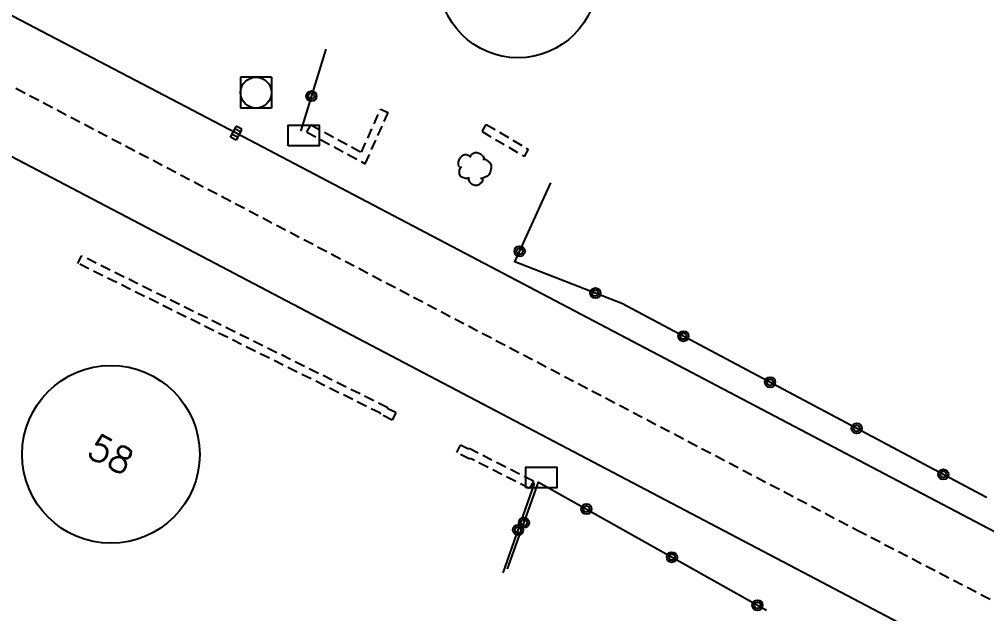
# Model space of a CAD drawing. Header units: millimetres. Extents: x 115000 to 116001, y 121999 to 123001.
# Drawn here: x 115284.21 to 115331.04, y 122250.25 to 122279.02 of the extents above; entities that cross this region are included whole.
import ezdxf
from ezdxf.enums import TextEntityAlignment as Align

# ---------------------------------------------------------------- set-up
doc = ezdxf.new("R2010")
doc.units = ezdxf.units.MM
doc.linetypes.add('DASHED', pattern=[0.75, 0.5, -0.25])
doc.layers.get('0').update_dxf_attribs({"linetype": 'CONTINUOUS'})
for name, color, linetype in [('W0001', 6, 'DASHED'), ('W0008', 7, 'CONTINUOUS'), ('W0112', 1, 'DASHED'), ('W0300', 7, 'CONTINUOUS'), ('W0322', 7, 'CONTINUOUS'), ('W0400', 7, 'CONTINUOUS'), ('W0420', 7, 'CONTINUOUS'), ('W0991', 7, 'CONTINUOUS'), ('W1102', 7, 'CONTINUOUS'), ('W1471', 7, 'CONTINUOUS')]:
    doc.layers.add(name, color=color, linetype=linetype)
doc.styles.get("Standard").update_dxf_attribs({"font": 'romans.shx', "width": 0.85})

# ---------------------------------------------------------------- blocks, each defined once
blk = doc.blocks.new('T1471')
at = {"color": 0, "linetype": 'Continuous', "flags": 128}
blk.add_lwpolyline([(-0.75, -0.5), (-0.75, 0.5), (0.75, 0.5), (0.75, -0.5), (-0.75, -0.5)], dxfattribs=at)
blk = doc.blocks.new('T400')
for p, q in [((-0.15, 0.3), (0.15, 0.3)), ((-0.15, -0.25), (-0.15, 0.3)), ((-0.15, 0.15), (0.15, 0.15)), ((-0.15, 0), (0.15, 0)), ((0.15, 0.3), (0.15, -0.25)), ((-0.15, -0.15), (0.15, -0.15)), ((-0.15, -0.25), (-0.15, -0.3)), ((-0.15, -0.3), (0.15, -0.3)), ((0.15, -0.3), (0.15, -0.25))]:
    blk.add_line(p, q)
blk = doc.blocks.new('T420')
for p, q in [((0.75, 0.75), (-0.75, 0.75)), ((-0.75, 0.75), (-0.75, -0.75)), ((0.75, 0.75), (0.75, -0.75)), ((0.75, -0.75), (-0.75, -0.75))]:
    blk.add_line(p, q)
blk.add_ellipse((0, 0), major_axis=(-0.53, 0.53), ratio=1, start_param=3.926991, end_param=10.210176)
blk = doc.blocks.new('T300')
for p, q in [((-0.8, 0.514), (-0.857, 0.343)), ((-0.686, 0.629), (-0.8, 0.514)), ((-0.571, 0.686), (-0.686, 0.629)), ((-0.457, 0.686), (-0.571, 0.686)), ((-0.286, 0.629), (-0.457, 0.686)), ((-0.286, 0.629), (-0.171, 0.743)), ((-0.229, 0.571), (-0.286, 0.629)), ((-0.171, 0.743), (-0.057, 0.8)), ((-0.057, 0.8), (0.057, 0.8)), ((0.057, 0.8), (0.229, 0.743)), ((0.229, 0.743), (0.343, 0.629)), ((0.343, 0.629), (0.4, 0.514)), ((0.4, 0.514), (0.4, 0.457)), ((-0.857, 0.343), (-0.857, 0.171)), ((-0.857, 0.171), (-0.743, 0.057)), ((-0.8, -0.057), (-0.743, 0.057)), ((-0.743, 0.057), (-0.686, 0.114)), ((0.457, 0.457), (0.343, 0.457)), ((0.571, 0.4), (0.457, 0.457)), ((0.571, 0.4), (0.686, 0.286)), ((0.686, 0.286), (0.743, 0.171)), ((0.743, 0.057), (0.686, -0.171)), ((0.743, 0.171), (0.743, 0.057)), ((-0.8, -0.171), (-0.8, -0.057)), ((-0.8, -0.229), (-0.8, -0.171)), ((-0.743, -0.343), (-0.8, -0.229)), ((-0.686, -0.4), (-0.743, -0.343)), ((-0.514, -0.457), (-0.686, -0.4)), ((-0.4, -0.457), (-0.514, -0.457)), ((-0.4, -0.457), (-0.343, -0.457)), ((-0.343, -0.457), (-0.343, -0.4)), ((-0.343, -0.514), (-0.343, -0.457)), ((0.286, -0.457), (0.229, -0.457)), ((0.457, -0.4), (0.286, -0.457)), ((0.343, -0.514), (0.343, -0.457)), ((0.571, -0.343), (0.457, -0.4)), ((0.629, -0.286), (0.571, -0.343)), ((0.686, -0.171), (0.629, -0.286)), ((-0.286, -0.629), (-0.343, -0.514)), ((-0.171, -0.743), (-0.286, -0.629)), ((-0.057, -0.8), (-0.171, -0.743)), ((0.057, -0.8), (-0.057, -0.8)), ((0.171, -0.743), (0.057, -0.8)), ((0.229, -0.686), (0.171, -0.743)), ((0.286, -0.629), (0.229, -0.686)), ((0.343, -0.514), (0.286, -0.629))]:
    blk.add_line(p, q)
blk = doc.blocks.new('t322o')
at = {"color": 0, "linetype": 'Continuous'}
for radius in [0.25, 0.15]:
    blk.add_circle((0, 0), radius, dxfattribs=at)

msp = doc.modelspace()

# ---------------------------------------------------------------- linework, layer by layer
at = {"layer": 'W0001'}
msp.add_lwpolyline([(115000, 122380.879), (115023.897, 122373.07), (115057.721, 122362.653), (115069.883, 122358.552), (115141.998, 122339.91), (115152.854, 122335.37), (115173.623, 122329.316), (115181.444, 122327.082), (115187.369, 122325.269), (115192.06, 122323.458), (115196.964, 122321.22), (115205.566, 122316.827), (115221.19, 122308.621), (115247.656, 122294.741), (115282.048, 122276.734), (115324.769, 122254.298), (115347.924, 122242.266), (115350.302, 122241.559), (115356.131, 122239.624)], dxfattribs=at)
at = {"layer": 'W0008'}
for points in [[(115361.649, 122267.74), (115358.735, 122258.075), (115356.021, 122249.084), (115354.978, 122246.791), (115354.12, 122246.047), (115353.154, 122245.437), (115351.744, 122244.979), (115350.59, 122244.903), (115349.566, 122245.028), (115348.242, 122245.485), (115346.337, 122246.389), (115337.677, 122250.917), (115305.147, 122268.023), (115294.706, 122273.517), (115252.921, 122295.374), (115225.673, 122309.683)], [(115237.895, 122296.434), (115249.866, 122290.195), (115265.977, 122281.766), (115293.353, 122267.394), (115322.129, 122252.281), (115345.688, 122239.89), (115348.894, 122238.252), (115350.166, 122237.487), (115351.029, 122236.726), (115351.447, 122236.013), (115351.646, 122235.302), (115351.64, 122234.708), (115351.496, 122234.217), (115351.242, 122233.382), (115349.601, 122227.837), (115346.883, 122218.919)]]:
    msp.add_lwpolyline(points, dxfattribs=at)
at = {"layer": 'W0112'}
for points in [[(115298.124, 122273.568), (115298.315, 122273.92), (115300.769, 122272.588), (115301.697, 122274.676), (115302.063, 122274.514), (115302.063, 122274.514), (115302.063, 122274.514), (115302.063, 122274.514), (115302.063, 122274.514), (115302.063, 122274.514), (115302.063, 122274.514), (115302.063, 122274.514), (115302.063, 122274.514), (115302.063, 122274.514), (115302.063, 122274.514), (115302.063, 122274.514), (115302.063, 122274.514), (115302.063, 122274.514), (115302.063, 122274.514), (115302.063, 122274.514), (115302.063, 122274.514), (115302.063, 122274.514), (115302.063, 122274.514), (115302.063, 122274.514), (115302.063, 122274.514), (115302.063, 122274.514), (115302.063, 122274.514), (115302.063, 122274.514), (115302.063, 122274.514), (115302.063, 122274.514), (115302.063, 122274.514), (115302.063, 122274.514), (115302.063, 122274.514), (115302.063, 122274.514), (115302.063, 122274.514), (115302.063, 122274.514), (115302.063, 122274.514), (115302.063, 122274.514), (115302.063, 122274.514), (115302.063, 122274.514), (115302.063, 122274.514), (115302.063, 122274.514), (115302.063, 122274.514), (115302.063, 122274.514), (115302.063, 122274.514), (115302.063, 122274.514), (115302.063, 122274.514), (115302.063, 122274.514), (115302.063, 122274.514), (115302.063, 122274.514), (115302.063, 122274.514), (115302.063, 122274.514), (115302.063, 122274.514), (115302.063, 122274.514), (115302.063, 122274.514), (115302.063, 122274.514), (115302.063, 122274.514), (115302.063, 122274.514), (115302.063, 122274.514), (115302.063, 122274.514), (115302.063, 122274.514), (115302.063, 122274.514), (115302.063, 122274.514), (115302.063, 122274.514), (115302.063, 122274.514), (115302.063, 122274.514), (115302.063, 122274.514), (115302.063, 122274.514), (115302.063, 122274.514), (115302.063, 122274.514), (115302.063, 122274.514), (115302.063, 122274.514), (115302.063, 122274.514), (115302.063, 122274.514), (115302.063, 122274.514), (115302.063, 122274.514), (115302.063, 122274.514), (115302.063, 122274.514), (115302.063, 122274.514), (115302.063, 122274.514), (115302.063, 122274.514), (115302.063, 122274.514), (115302.063, 122274.514), (115302.063, 122274.514), (115302.063, 122274.514), (115302.063, 122274.514), (115302.063, 122274.514), (115302.063, 122274.514), (115302.063, 122274.514), (115302.063, 122274.514), (115302.063, 122274.514), (115302.063, 122274.514), (115302.063, 122274.514), (115302.063, 122274.514), (115302.063, 122274.514), (115302.063, 122274.514), (115302.063, 122274.514), (115302.063, 122274.514), (115302.063, 122274.514), (115302.063, 122274.514), (115302.063, 122274.514), (115302.063, 122274.514), (115302.063, 122274.514), (115302.063, 122274.514), (115302.063, 122274.514), (115302.063, 122274.514), (115302.063, 122274.514), (115302.063, 122274.514), (115302.063, 122274.514), (115302.063, 122274.514), (115302.063, 122274.514), (115302.063, 122274.514), (115302.063, 122274.514), (115302.063, 122274.514), (115302.063, 122274.514), (115302.063, 122274.514), (115302.063, 122274.514), (115302.063, 122274.514), (115302.063, 122274.514), (115302.063, 122274.514)], [(115298.124, 122273.568), (115300.958, 122272.03), (115302.063, 122274.514), (115302.063, 122274.514), (115302.063, 122274.514), (115302.063, 122274.514), (115302.063, 122274.514), (115302.063, 122274.514), (115302.063, 122274.514), (115302.063, 122274.514), (115302.063, 122274.514), (115302.063, 122274.514), (115302.063, 122274.514), (115302.063, 122274.514), (115302.063, 122274.514), (115302.063, 122274.514), (115302.063, 122274.514), (115302.063, 122274.514), (115302.063, 122274.514), (115302.063, 122274.514), (115302.063, 122274.514), (115302.063, 122274.514), (115302.063, 122274.514), (115302.063, 122274.514), (115302.063, 122274.514), (115302.063, 122274.514), (115302.063, 122274.514), (115302.063, 122274.514), (115302.063, 122274.514), (115302.063, 122274.514), (115302.063, 122274.514), (115302.063, 122274.514), (115302.063, 122274.514), (115302.063, 122274.514), (115302.063, 122274.514), (115302.063, 122274.514), (115302.063, 122274.514), (115302.063, 122274.514), (115302.063, 122274.514), (115302.063, 122274.514), (115302.063, 122274.514), (115302.063, 122274.514), (115302.063, 122274.514), (115302.063, 122274.514), (115302.063, 122274.514), (115302.063, 122274.514), (115302.063, 122274.514), (115302.063, 122274.514), (115302.063, 122274.514), (115302.063, 122274.514), (115302.063, 122274.514), (115302.063, 122274.514), (115302.063, 122274.514), (115302.063, 122274.514), (115302.063, 122274.514), (115302.063, 122274.514), (115302.063, 122274.514), (115302.063, 122274.514), (115302.063, 122274.514), (115302.063, 122274.514), (115302.063, 122274.514), (115302.063, 122274.514), (115302.063, 122274.514), (115302.063, 122274.514), (115302.063, 122274.514), (115302.063, 122274.514), (115302.063, 122274.514), (115302.063, 122274.514), (115302.063, 122274.514), (115302.063, 122274.514), (115302.063, 122274.514), (115302.063, 122274.514), (115302.063, 122274.514), (115302.063, 122274.514), (115302.063, 122274.514), (115302.063, 122274.514), (115302.063, 122274.514), (115302.063, 122274.514), (115302.063, 122274.514), (115302.063, 122274.514), (115302.063, 122274.514), (115302.063, 122274.514), (115302.063, 122274.514), (115302.063, 122274.514), (115302.063, 122274.514), (115302.063, 122274.514), (115302.063, 122274.514), (115302.063, 122274.514), (115302.063, 122274.514), (115302.063, 122274.514), (115302.063, 122274.514), (115302.063, 122274.514), (115302.063, 122274.514), (115302.063, 122274.514), (115302.063, 122274.514), (115302.063, 122274.514), (115302.063, 122274.514), (115302.063, 122274.514), (115302.063, 122274.514), (115302.063, 122274.514), (115302.063, 122274.514), (115302.063, 122274.514), (115302.063, 122274.514), (115302.063, 122274.514), (115302.063, 122274.514), (115302.063, 122274.514), (115302.063, 122274.514), (115302.063, 122274.514), (115302.063, 122274.514), (115302.063, 122274.514), (115302.063, 122274.514), (115302.063, 122274.514), (115302.063, 122274.514), (115302.063, 122274.514), (115302.063, 122274.514), (115302.063, 122274.514), (115302.063, 122274.514), (115302.063, 122274.514), (115302.063, 122274.514), (115302.063, 122274.514)], [(115306.61, 122273.597), (115306.814, 122273.941), (115308.846, 122272.735), (115308.642, 122272.391), (115308.642, 122272.391), (115308.642, 122272.391), (115308.642, 122272.391), (115308.642, 122272.391), (115308.642, 122272.391), (115308.642, 122272.391), (115308.642, 122272.391), (115308.642, 122272.391), (115308.642, 122272.391), (115308.642, 122272.391), (115308.642, 122272.391), (115308.642, 122272.391), (115308.642, 122272.391), (115308.642, 122272.391), (115308.642, 122272.391), (115308.642, 122272.391), (115308.642, 122272.391), (115308.642, 122272.391), (115308.642, 122272.391), (115308.642, 122272.391), (115308.642, 122272.391), (115308.642, 122272.391), (115308.642, 122272.391), (115308.642, 122272.391), (115308.642, 122272.391), (115308.642, 122272.391), (115308.642, 122272.391), (115308.642, 122272.391), (115308.642, 122272.391), (115308.642, 122272.391), (115308.642, 122272.391), (115308.642, 122272.391), (115308.642, 122272.391), (115308.642, 122272.391), (115308.642, 122272.391), (115308.642, 122272.391), (115308.642, 122272.391), (115308.642, 122272.391), (115308.642, 122272.391), (115308.642, 122272.391), (115308.642, 122272.391), (115308.642, 122272.391), (115308.642, 122272.391), (115308.642, 122272.391), (115308.642, 122272.391), (115308.642, 122272.391), (115308.642, 122272.391), (115308.642, 122272.391), (115308.642, 122272.391), (115308.642, 122272.391), (115308.642, 122272.391), (115308.642, 122272.391), (115308.642, 122272.391), (115308.642, 122272.391), (115308.642, 122272.391), (115308.642, 122272.391), (115308.642, 122272.391), (115308.642, 122272.391), (115308.642, 122272.391), (115308.642, 122272.391), (115308.642, 122272.391), (115308.642, 122272.391), (115308.642, 122272.391), (115308.642, 122272.391), (115308.642, 122272.391), (115308.642, 122272.391), (115308.642, 122272.391), (115308.642, 122272.391), (115308.642, 122272.391), (115308.642, 122272.391), (115308.642, 122272.391), (115308.642, 122272.391), (115308.642, 122272.391), (115308.642, 122272.391), (115308.642, 122272.391), (115308.642, 122272.391), (115308.642, 122272.391), (115308.642, 122272.391), (115308.642, 122272.391), (115308.642, 122272.391), (115308.642, 122272.391), (115308.642, 122272.391), (115308.642, 122272.391), (115308.642, 122272.391), (115308.642, 122272.391), (115308.642, 122272.391), (115308.642, 122272.391), (115308.642, 122272.391), (115308.642, 122272.391), (115308.642, 122272.391), (115308.642, 122272.391), (115308.642, 122272.391), (115308.642, 122272.391), (115308.642, 122272.391), (115308.642, 122272.391), (115308.642, 122272.391), (115308.642, 122272.391), (115308.642, 122272.391), (115308.642, 122272.391), (115308.642, 122272.391), (115308.642, 122272.391), (115308.642, 122272.391), (115308.642, 122272.391), (115308.642, 122272.391), (115308.642, 122272.391), (115308.642, 122272.391), (115308.642, 122272.391), (115308.642, 122272.391), (115308.642, 122272.391), (115308.642, 122272.391), (115308.642, 122272.391), (115308.642, 122272.391), (115308.642, 122272.391), (115308.642, 122272.391), (115308.642, 122272.391), (115308.642, 122272.391)], [(115306.61, 122273.597), (115308.642, 122272.391), (115308.642, 122272.391), (115308.642, 122272.391), (115308.642, 122272.391), (115308.642, 122272.391), (115308.642, 122272.391), (115308.642, 122272.391), (115308.642, 122272.391), (115308.642, 122272.391), (115308.642, 122272.391), (115308.642, 122272.391), (115308.642, 122272.391), (115308.642, 122272.391), (115308.642, 122272.391), (115308.642, 122272.391), (115308.642, 122272.391), (115308.642, 122272.391), (115308.642, 122272.391), (115308.642, 122272.391), (115308.642, 122272.391), (115308.642, 122272.391), (115308.642, 122272.391), (115308.642, 122272.391), (115308.642, 122272.391), (115308.642, 122272.391), (115308.642, 122272.391), (115308.642, 122272.391), (115308.642, 122272.391), (115308.642, 122272.391), (115308.642, 122272.391), (115308.642, 122272.391), (115308.642, 122272.391), (115308.642, 122272.391), (115308.642, 122272.391), (115308.642, 122272.391), (115308.642, 122272.391), (115308.642, 122272.391), (115308.642, 122272.391), (115308.642, 122272.391), (115308.642, 122272.391), (115308.642, 122272.391), (115308.642, 122272.391), (115308.642, 122272.391), (115308.642, 122272.391), (115308.642, 122272.391), (115308.642, 122272.391), (115308.642, 122272.391), (115308.642, 122272.391), (115308.642, 122272.391), (115308.642, 122272.391), (115308.642, 122272.391), (115308.642, 122272.391), (115308.642, 122272.391), (115308.642, 122272.391), (115308.642, 122272.391), (115308.642, 122272.391), (115308.642, 122272.391), (115308.642, 122272.391), (115308.642, 122272.391), (115308.642, 122272.391), (115308.642, 122272.391), (115308.642, 122272.391), (115308.642, 122272.391), (115308.642, 122272.391), (115308.642, 122272.391), (115308.642, 122272.391), (115308.642, 122272.391), (115308.642, 122272.391), (115308.642, 122272.391), (115308.642, 122272.391), (115308.642, 122272.391), (115308.642, 122272.391), (115308.642, 122272.391), (115308.642, 122272.391), (115308.642, 122272.391), (115308.642, 122272.391), (115308.642, 122272.391), (115308.642, 122272.391), (115308.642, 122272.391), (115308.642, 122272.391), (115308.642, 122272.391), (115308.642, 122272.391), (115308.642, 122272.391), (115308.642, 122272.391), (115308.642, 122272.391), (115308.642, 122272.391), (115308.642, 122272.391), (115308.642, 122272.391), (115308.642, 122272.391), (115308.642, 122272.391), (115308.642, 122272.391), (115308.642, 122272.391), (115308.642, 122272.391), (115308.642, 122272.391), (115308.642, 122272.391), (115308.642, 122272.391), (115308.642, 122272.391), (115308.642, 122272.391), (115308.642, 122272.391), (115308.642, 122272.391), (115308.642, 122272.391), (115308.642, 122272.391), (115308.642, 122272.391), (115308.642, 122272.391), (115308.642, 122272.391), (115308.642, 122272.391), (115308.642, 122272.391), (115308.642, 122272.391), (115308.642, 122272.391), (115308.642, 122272.391), (115308.642, 122272.391), (115308.642, 122272.391), (115308.642, 122272.391), (115308.642, 122272.391), (115308.642, 122272.391), (115308.642, 122272.391), (115308.642, 122272.391), (115308.642, 122272.391), (115308.642, 122272.391)], [(115302.439, 122259.985), (115302.263, 122259.626), (115301.699, 122259.903), (115301.69, 122259.95), (115287.043, 122267.211), (115287.221, 122267.569), (115287.221, 122267.569), (115287.221, 122267.569), (115287.221, 122267.569), (115287.221, 122267.569), (115287.221, 122267.569), (115287.221, 122267.569), (115287.221, 122267.569), (115287.221, 122267.569), (115287.221, 122267.569), (115287.221, 122267.569), (115287.221, 122267.569), (115287.221, 122267.569), (115287.221, 122267.569), (115287.221, 122267.569), (115287.221, 122267.569), (115287.221, 122267.569), (115287.221, 122267.569), (115287.221, 122267.569), (115287.221, 122267.569), (115287.221, 122267.569), (115287.221, 122267.569), (115287.221, 122267.569), (115287.221, 122267.569), (115287.221, 122267.569), (115287.221, 122267.569), (115287.221, 122267.569), (115287.221, 122267.569), (115287.221, 122267.569), (115287.221, 122267.569), (115287.221, 122267.569), (115287.221, 122267.569), (115287.221, 122267.569), (115287.221, 122267.569), (115287.221, 122267.569), (115287.221, 122267.569), (115287.221, 122267.569), (115287.221, 122267.569), (115287.221, 122267.569), (115287.221, 122267.569), (115287.221, 122267.569), (115287.221, 122267.569), (115287.221, 122267.569), (115287.221, 122267.569), (115287.221, 122267.569), (115287.221, 122267.569), (115287.221, 122267.569), (115287.221, 122267.569), (115287.221, 122267.569), (115287.221, 122267.569), (115287.221, 122267.569), (115287.221, 122267.569), (115287.221, 122267.569), (115287.221, 122267.569), (115287.221, 122267.569), (115287.221, 122267.569), (115287.221, 122267.569), (115287.221, 122267.569), (115287.221, 122267.569), (115287.221, 122267.569), (115287.221, 122267.569), (115287.221, 122267.569), (115287.221, 122267.569), (115287.221, 122267.569), (115287.221, 122267.569), (115287.221, 122267.569), (115287.221, 122267.569), (115287.221, 122267.569), (115287.221, 122267.569), (115287.221, 122267.569), (115287.221, 122267.569), (115287.221, 122267.569), (115287.221, 122267.569), (115287.221, 122267.569), (115287.221, 122267.569), (115287.221, 122267.569), (115287.221, 122267.569), (115287.221, 122267.569), (115287.221, 122267.569), (115287.221, 122267.569), (115287.221, 122267.569), (115287.221, 122267.569), (115287.221, 122267.569), (115287.221, 122267.569), (115287.221, 122267.569), (115287.221, 122267.569), (115287.221, 122267.569), (115287.221, 122267.569), (115287.221, 122267.569), (115287.221, 122267.569), (115287.221, 122267.569), (115287.221, 122267.569), (115287.221, 122267.569), (115287.221, 122267.569), (115287.221, 122267.569), (115287.221, 122267.569), (115287.221, 122267.569), (115287.221, 122267.569), (115287.221, 122267.569), (115287.221, 122267.569), (115287.221, 122267.569), (115287.221, 122267.569), (115287.221, 122267.569), (115287.221, 122267.569), (115287.221, 122267.569), (115287.221, 122267.569), (115287.221, 122267.569), (115287.221, 122267.569), (115287.221, 122267.569), (115287.221, 122267.569), (115287.221, 122267.569), (115287.221, 122267.569), (115287.221, 122267.569), (115287.221, 122267.569), (115287.221, 122267.569)], [(115302.439, 122259.985), (115302.054, 122260.175), (115302.045, 122260.221), (115287.221, 122267.569), (115287.221, 122267.569), (115287.221, 122267.569), (115287.221, 122267.569), (115287.221, 122267.569), (115287.221, 122267.569), (115287.221, 122267.569), (115287.221, 122267.569), (115287.221, 122267.569), (115287.221, 122267.569), (115287.221, 122267.569), (115287.221, 122267.569), (115287.221, 122267.569), (115287.221, 122267.569), (115287.221, 122267.569), (115287.221, 122267.569), (115287.221, 122267.569), (115287.221, 122267.569), (115287.221, 122267.569), (115287.221, 122267.569), (115287.221, 122267.569), (115287.221, 122267.569), (115287.221, 122267.569), (115287.221, 122267.569), (115287.221, 122267.569), (115287.221, 122267.569), (115287.221, 122267.569), (115287.221, 122267.569), (115287.221, 122267.569), (115287.221, 122267.569), (115287.221, 122267.569), (115287.221, 122267.569), (115287.221, 122267.569), (115287.221, 122267.569), (115287.221, 122267.569), (115287.221, 122267.569), (115287.221, 122267.569), (115287.221, 122267.569), (115287.221, 122267.569), (115287.221, 122267.569), (115287.221, 122267.569), (115287.221, 122267.569), (115287.221, 122267.569), (115287.221, 122267.569), (115287.221, 122267.569), (115287.221, 122267.569), (115287.221, 122267.569), (115287.221, 122267.569), (115287.221, 122267.569), (115287.221, 122267.569), (115287.221, 122267.569), (115287.221, 122267.569), (115287.221, 122267.569), (115287.221, 122267.569), (115287.221, 122267.569), (115287.221, 122267.569), (115287.221, 122267.569), (115287.221, 122267.569), (115287.221, 122267.569), (115287.221, 122267.569), (115287.221, 122267.569), (115287.221, 122267.569), (115287.221, 122267.569), (115287.221, 122267.569), (115287.221, 122267.569), (115287.221, 122267.569), (115287.221, 122267.569), (115287.221, 122267.569), (115287.221, 122267.569), (115287.221, 122267.569), (115287.221, 122267.569), (115287.221, 122267.569), (115287.221, 122267.569), (115287.221, 122267.569), (115287.221, 122267.569), (115287.221, 122267.569), (115287.221, 122267.569), (115287.221, 122267.569), (115287.221, 122267.569), (115287.221, 122267.569), (115287.221, 122267.569), (115287.221, 122267.569), (115287.221, 122267.569), (115287.221, 122267.569), (115287.221, 122267.569), (115287.221, 122267.569), (115287.221, 122267.569), (115287.221, 122267.569), (115287.221, 122267.569), (115287.221, 122267.569), (115287.221, 122267.569), (115287.221, 122267.569), (115287.221, 122267.569), (115287.221, 122267.569), (115287.221, 122267.569), (115287.221, 122267.569), (115287.221, 122267.569), (115287.221, 122267.569), (115287.221, 122267.569), (115287.221, 122267.569), (115287.221, 122267.569), (115287.221, 122267.569), (115287.221, 122267.569), (115287.221, 122267.569), (115287.221, 122267.569), (115287.221, 122267.569), (115287.221, 122267.569), (115287.221, 122267.569), (115287.221, 122267.569), (115287.221, 122267.569), (115287.221, 122267.569), (115287.221, 122267.569), (115287.221, 122267.569), (115287.221, 122267.569), (115287.221, 122267.569), (115287.221, 122267.569), (115287.221, 122267.569)], [(115309.093, 122256.66), (115308.911, 122256.303), (115306.047, 122257.76), (115306.018, 122257.734), (115305.39, 122258.048), (115305.569, 122258.405), (115305.569, 122258.405), (115305.569, 122258.405), (115305.569, 122258.405), (115305.569, 122258.405), (115305.569, 122258.405), (115305.569, 122258.405), (115305.569, 122258.405), (115305.569, 122258.405), (115305.569, 122258.405), (115305.569, 122258.405), (115305.569, 122258.405), (115305.569, 122258.405), (115305.569, 122258.405), (115305.569, 122258.405), (115305.569, 122258.405), (115305.569, 122258.405), (115305.569, 122258.405), (115305.569, 122258.405), (115305.569, 122258.405), (115305.569, 122258.405), (115305.569, 122258.405), (115305.569, 122258.405), (115305.569, 122258.405), (115305.569, 122258.405), (115305.569, 122258.405), (115305.569, 122258.405), (115305.569, 122258.405), (115305.569, 122258.405), (115305.569, 122258.405), (115305.569, 122258.405), (115305.569, 122258.405), (115305.569, 122258.405), (115305.569, 122258.405), (115305.569, 122258.405), (115305.569, 122258.405), (115305.569, 122258.405), (115305.569, 122258.405), (115305.569, 122258.405), (115305.569, 122258.405), (115305.569, 122258.405), (115305.569, 122258.405), (115305.569, 122258.405), (115305.569, 122258.405), (115305.569, 122258.405), (115305.569, 122258.405), (115305.569, 122258.405), (115305.569, 122258.405), (115305.569, 122258.405), (115305.569, 122258.405), (115305.569, 122258.405), (115305.569, 122258.405), (115305.569, 122258.405), (115305.569, 122258.405), (115305.569, 122258.405), (115305.569, 122258.405), (115305.569, 122258.405), (115305.569, 122258.405), (115305.569, 122258.405), (115305.569, 122258.405), (115305.569, 122258.405), (115305.569, 122258.405), (115305.569, 122258.405), (115305.569, 122258.405), (115305.569, 122258.405), (115305.569, 122258.405), (115305.569, 122258.405), (115305.569, 122258.405), (115305.569, 122258.405), (115305.569, 122258.405), (115305.569, 122258.405), (115305.569, 122258.405), (115305.569, 122258.405), (115305.569, 122258.405), (115305.569, 122258.405), (115305.569, 122258.405), (115305.569, 122258.405), (115305.569, 122258.405), (115305.569, 122258.405), (115305.569, 122258.405), (115305.569, 122258.405), (115305.569, 122258.405), (115305.569, 122258.405), (115305.569, 122258.405), (115305.569, 122258.405), (115305.569, 122258.405), (115305.569, 122258.405), (115305.569, 122258.405), (115305.569, 122258.405), (115305.569, 122258.405), (115305.569, 122258.405), (115305.569, 122258.405), (115305.569, 122258.405), (115305.569, 122258.405), (115305.569, 122258.405), (115305.569, 122258.405), (115305.569, 122258.405), (115305.569, 122258.405), (115305.569, 122258.405), (115305.569, 122258.405), (115305.569, 122258.405), (115305.569, 122258.405), (115305.569, 122258.405), (115305.569, 122258.405), (115305.569, 122258.405), (115305.569, 122258.405), (115305.569, 122258.405), (115305.569, 122258.405), (115305.569, 122258.405), (115305.569, 122258.405), (115305.569, 122258.405), (115305.569, 122258.405), (115305.569, 122258.405), (115305.569, 122258.405), (115305.569, 122258.405)], [(115309.093, 122256.66), (115305.981, 122258.242), (115305.951, 122258.215), (115305.569, 122258.405), (115305.569, 122258.405), (115305.569, 122258.405), (115305.569, 122258.405), (115305.569, 122258.405), (115305.569, 122258.405), (115305.569, 122258.405), (115305.569, 122258.405), (115305.569, 122258.405), (115305.569, 122258.405), (115305.569, 122258.405), (115305.569, 122258.405), (115305.569, 122258.405), (115305.569, 122258.405), (115305.569, 122258.405), (115305.569, 122258.405), (115305.569, 122258.405), (115305.569, 122258.405), (115305.569, 122258.405), (115305.569, 122258.405), (115305.569, 122258.405), (115305.569, 122258.405), (115305.569, 122258.405), (115305.569, 122258.405), (115305.569, 122258.405), (115305.569, 122258.405), (115305.569, 122258.405), (115305.569, 122258.405), (115305.569, 122258.405), (115305.569, 122258.405), (115305.569, 122258.405), (115305.569, 122258.405), (115305.569, 122258.405), (115305.569, 122258.405), (115305.569, 122258.405), (115305.569, 122258.405), (115305.569, 122258.405), (115305.569, 122258.405), (115305.569, 122258.405), (115305.569, 122258.405), (115305.569, 122258.405), (115305.569, 122258.405), (115305.569, 122258.405), (115305.569, 122258.405), (115305.569, 122258.405), (115305.569, 122258.405), (115305.569, 122258.405), (115305.569, 122258.405), (115305.569, 122258.405), (115305.569, 122258.405), (115305.569, 122258.405), (115305.569, 122258.405), (115305.569, 122258.405), (115305.569, 122258.405), (115305.569, 122258.405), (115305.569, 122258.405), (115305.569, 122258.405), (115305.569, 122258.405), (115305.569, 122258.405), (115305.569, 122258.405), (115305.569, 122258.405), (115305.569, 122258.405), (115305.569, 122258.405), (115305.569, 122258.405), (115305.569, 122258.405), (115305.569, 122258.405), (115305.569, 122258.405), (115305.569, 122258.405), (115305.569, 122258.405), (115305.569, 122258.405), (115305.569, 122258.405), (115305.569, 122258.405), (115305.569, 122258.405), (115305.569, 122258.405), (115305.569, 122258.405), (115305.569, 122258.405), (115305.569, 122258.405), (115305.569, 122258.405), (115305.569, 122258.405), (115305.569, 122258.405), (115305.569, 122258.405), (115305.569, 122258.405), (115305.569, 122258.405), (115305.569, 122258.405), (115305.569, 122258.405), (115305.569, 122258.405), (115305.569, 122258.405), (115305.569, 122258.405), (115305.569, 122258.405), (115305.569, 122258.405), (115305.569, 122258.405), (115305.569, 122258.405), (115305.569, 122258.405), (115305.569, 122258.405), (115305.569, 122258.405), (115305.569, 122258.405), (115305.569, 122258.405), (115305.569, 122258.405), (115305.569, 122258.405), (115305.569, 122258.405), (115305.569, 122258.405), (115305.569, 122258.405), (115305.569, 122258.405), (115305.569, 122258.405), (115305.569, 122258.405), (115305.569, 122258.405), (115305.569, 122258.405), (115305.569, 122258.405), (115305.569, 122258.405), (115305.569, 122258.405), (115305.569, 122258.405), (115305.569, 122258.405), (115305.569, 122258.405), (115305.569, 122258.405), (115305.569, 122258.405), (115305.569, 122258.405), (115305.569, 122258.405)]]:
    msp.add_lwpolyline(points, dxfattribs=at)
at = {"layer": 'W0322'}
for points in [[(115299.045, 122277.579), (115297.839, 122273.641), (115297.839, 122273.641), (115297.839, 122273.641), (115297.839, 122273.641), (115297.839, 122273.641), (115297.839, 122273.641), (115297.839, 122273.641), (115297.839, 122273.641), (115297.839, 122273.641), (115297.839, 122273.641), (115297.839, 122273.641), (115297.839, 122273.641), (115297.839, 122273.641), (115297.839, 122273.641), (115297.839, 122273.641), (115297.839, 122273.641), (115297.839, 122273.641), (115297.839, 122273.641), (115297.839, 122273.641), (115297.839, 122273.641), (115297.839, 122273.641), (115297.839, 122273.641), (115297.839, 122273.641), (115297.839, 122273.641), (115297.839, 122273.641), (115297.839, 122273.641), (115297.839, 122273.641), (115297.839, 122273.641), (115297.839, 122273.641), (115297.839, 122273.641), (115297.839, 122273.641), (115297.839, 122273.641), (115297.839, 122273.641), (115297.839, 122273.641), (115297.839, 122273.641), (115297.839, 122273.641), (115297.839, 122273.641), (115297.839, 122273.641), (115297.839, 122273.641), (115297.839, 122273.641), (115297.839, 122273.641), (115297.839, 122273.641), (115297.839, 122273.641), (115297.839, 122273.641), (115297.839, 122273.641), (115297.839, 122273.641), (115297.839, 122273.641), (115297.839, 122273.641), (115297.839, 122273.641), (115297.839, 122273.641), (115297.839, 122273.641), (115297.839, 122273.641), (115297.839, 122273.641), (115297.839, 122273.641), (115297.839, 122273.641), (115297.839, 122273.641), (115297.839, 122273.641), (115297.839, 122273.641), (115297.839, 122273.641), (115297.839, 122273.641), (115297.839, 122273.641), (115297.839, 122273.641), (115297.839, 122273.641), (115297.839, 122273.641), (115297.839, 122273.641), (115297.839, 122273.641), (115297.839, 122273.641), (115297.839, 122273.641), (115297.839, 122273.641), (115297.839, 122273.641), (115297.839, 122273.641), (115297.839, 122273.641), (115297.839, 122273.641), (115297.839, 122273.641), (115297.839, 122273.641), (115297.839, 122273.641), (115297.839, 122273.641), (115297.839, 122273.641), (115297.839, 122273.641), (115297.839, 122273.641), (115297.839, 122273.641), (115297.839, 122273.641), (115297.839, 122273.641), (115297.839, 122273.641), (115297.839, 122273.641), (115297.839, 122273.641), (115297.839, 122273.641), (115297.839, 122273.641), (115297.839, 122273.641), (115297.839, 122273.641), (115297.839, 122273.641), (115297.839, 122273.641), (115297.839, 122273.641), (115297.839, 122273.641), (115297.839, 122273.641), (115297.839, 122273.641), (115297.839, 122273.641), (115297.839, 122273.641), (115297.839, 122273.641), (115297.839, 122273.641)], [(115297.839, 122273.641), (115297.839, 122273.641), (115297.839, 122273.641), (115297.839, 122273.641), (115297.839, 122273.641), (115297.839, 122273.641), (115297.839, 122273.641), (115297.839, 122273.641), (115297.839, 122273.641), (115297.839, 122273.641), (115297.839, 122273.641), (115297.839, 122273.641), (115297.839, 122273.641), (115297.839, 122273.641), (115297.839, 122273.641), (115297.839, 122273.641), (115297.839, 122273.641), (115297.839, 122273.641), (115297.839, 122273.641), (115297.839, 122273.641)], [(115331.037, 122255.876), (115331.037, 122255.876), (115331.037, 122255.876), (115331.037, 122255.876), (115331.037, 122255.876), (115331.037, 122255.876), (115331.037, 122255.876), (115331.037, 122255.876), (115331.037, 122255.876), (115331.037, 122255.876), (115331.037, 122255.876), (115331.037, 122255.876), (115331.037, 122255.876), (115331.037, 122255.876), (115331.037, 122255.876), (115331.037, 122255.876), (115331.037, 122255.876), (115313.382, 122265.27), (115308.194, 122267.288), (115309.934, 122271.103)], [(115309.139, 122256.545), (115309.139, 122256.545), (115309.139, 122256.545), (115309.139, 122256.545), (115309.139, 122256.545), (115309.139, 122256.545), (115309.139, 122256.545), (115309.139, 122256.545), (115309.139, 122256.545), (115309.139, 122256.545), (115309.139, 122256.545), (115309.139, 122256.545), (115309.139, 122256.545), (115309.139, 122256.545), (115309.139, 122256.545), (115309.139, 122256.545), (115309.139, 122256.545), (115309.139, 122256.545), (115309.139, 122256.545), (115307.617, 122252.223)], [(115307.838, 122252.417), (115307.838, 122252.417), (115307.838, 122252.417), (115307.838, 122252.417), (115307.838, 122252.417), (115307.838, 122252.417), (115307.838, 122252.417), (115307.838, 122252.417), (115307.838, 122252.417), (115307.838, 122252.417), (115307.838, 122252.417), (115307.838, 122252.417), (115307.838, 122252.417), (115307.838, 122252.417), (115307.838, 122252.417), (115307.838, 122252.417), (115307.838, 122252.417), (115307.838, 122252.417), (115309.342, 122256.619), (115320.372, 122250.416)], [(115309.139, 122256.545), (115309.139, 122256.545), (115309.139, 122256.545), (115309.139, 122256.545), (115309.139, 122256.545), (115309.139, 122256.545), (115309.139, 122256.545), (115309.139, 122256.545), (115309.139, 122256.545), (115309.139, 122256.545), (115309.139, 122256.545), (115309.139, 122256.545), (115309.139, 122256.545), (115309.139, 122256.545), (115309.139, 122256.545), (115309.139, 122256.545), (115309.139, 122256.545), (115309.139, 122256.545), (115309.139, 122256.545), (115309.139, 122256.545), (115309.139, 122256.545), (115309.139, 122256.545), (115309.139, 122256.545), (115309.139, 122256.545), (115309.139, 122256.545), (115309.139, 122256.545), (115309.139, 122256.545), (115309.139, 122256.545), (115309.139, 122256.545), (115309.139, 122256.545), (115309.139, 122256.545), (115309.139, 122256.545), (115309.139, 122256.545), (115309.139, 122256.545), (115309.139, 122256.545), (115309.139, 122256.545), (115309.139, 122256.545), (115309.139, 122256.545), (115309.139, 122256.545), (115309.139, 122256.545), (115309.139, 122256.545), (115309.139, 122256.545), (115309.139, 122256.545), (115309.139, 122256.545), (115309.139, 122256.545), (115309.139, 122256.545), (115309.139, 122256.545), (115309.139, 122256.545), (115309.139, 122256.545), (115309.139, 122256.545), (115309.139, 122256.545), (115309.139, 122256.545), (115309.139, 122256.545), (115309.139, 122256.545), (115309.139, 122256.545), (115309.139, 122256.545), (115309.139, 122256.545), (115309.139, 122256.545), (115309.139, 122256.545), (115309.139, 122256.545), (115309.139, 122256.545), (115309.139, 122256.545), (115309.139, 122256.545), (115309.139, 122256.545), (115309.139, 122256.545), (115309.139, 122256.545), (115309.139, 122256.545), (115309.139, 122256.545), (115309.139, 122256.545), (115309.139, 122256.545), (115309.139, 122256.545), (115309.139, 122256.545), (115309.139, 122256.545), (115309.139, 122256.545), (115309.139, 122256.545), (115309.139, 122256.545), (115309.139, 122256.545), (115309.139, 122256.545), (115309.139, 122256.545), (115309.139, 122256.545), (115309.139, 122256.545), (115309.139, 122256.545), (115309.139, 122256.545), (115309.139, 122256.545), (115309.139, 122256.545), (115309.139, 122256.545), (115309.139, 122256.545), (115309.139, 122256.545), (115309.139, 122256.545), (115309.139, 122256.545), (115309.139, 122256.545), (115309.139, 122256.545), (115309.139, 122256.545), (115309.139, 122256.545), (115309.139, 122256.545), (115309.139, 122256.545), (115309.139, 122256.545), (115309.139, 122256.545), (115309.139, 122256.545), (115309.139, 122256.545), (115309.139, 122256.545)], [(115331.037, 122255.876), (115331.037, 122255.876), (115331.037, 122255.876), (115331.037, 122255.876), (115331.037, 122255.876), (115331.037, 122255.876), (115331.037, 122255.876), (115331.037, 122255.876), (115331.037, 122255.876), (115331.037, 122255.876), (115331.037, 122255.876), (115331.037, 122255.876), (115331.037, 122255.876), (115331.037, 122255.876), (115331.037, 122255.876), (115331.037, 122255.876), (115331.037, 122255.876), (115331.037, 122255.876), (115331.037, 122255.876), (115331.037, 122255.876), (115331.037, 122255.876), (115331.037, 122255.876), (115331.037, 122255.876), (115331.037, 122255.876), (115331.037, 122255.876), (115331.037, 122255.876), (115331.037, 122255.876), (115331.037, 122255.876), (115331.037, 122255.876), (115331.037, 122255.876), (115331.037, 122255.876), (115331.037, 122255.876), (115331.037, 122255.876), (115331.037, 122255.876), (115331.037, 122255.876), (115331.037, 122255.876), (115331.037, 122255.876), (115331.037, 122255.876), (115331.037, 122255.876), (115331.037, 122255.876), (115331.037, 122255.876), (115331.037, 122255.876), (115331.037, 122255.876), (115331.037, 122255.876), (115331.037, 122255.876), (115331.037, 122255.876), (115331.037, 122255.876), (115331.037, 122255.876), (115331.037, 122255.876), (115331.037, 122255.876), (115331.037, 122255.876), (115331.037, 122255.876), (115331.037, 122255.876), (115331.037, 122255.876), (115331.037, 122255.876), (115331.037, 122255.876), (115331.037, 122255.876), (115331.037, 122255.876), (115331.037, 122255.876), (115331.037, 122255.876), (115331.037, 122255.876), (115331.037, 122255.876), (115331.037, 122255.876), (115331.037, 122255.876), (115331.037, 122255.876), (115331.037, 122255.876), (115331.037, 122255.876), (115331.037, 122255.876), (115331.037, 122255.876), (115331.037, 122255.876), (115331.037, 122255.876), (115331.037, 122255.876), (115331.037, 122255.876), (115331.037, 122255.876), (115331.037, 122255.876), (115331.037, 122255.876), (115331.037, 122255.876), (115331.037, 122255.876), (115331.037, 122255.876), (115331.037, 122255.876), (115331.037, 122255.876), (115331.037, 122255.876), (115331.037, 122255.876), (115331.037, 122255.876), (115331.037, 122255.876), (115331.037, 122255.876), (115331.037, 122255.876), (115331.037, 122255.876), (115331.037, 122255.876), (115331.037, 122255.876), (115331.037, 122255.876), (115331.037, 122255.876), (115331.037, 122255.876), (115331.037, 122255.876), (115331.037, 122255.876), (115331.037, 122255.876), (115331.037, 122255.876), (115331.037, 122255.876), (115331.037, 122255.876), (115331.037, 122255.876), (115331.037, 122255.876)], [(115307.838, 122252.417), (115307.838, 122252.417), (115307.838, 122252.417), (115307.838, 122252.417), (115307.838, 122252.417), (115307.838, 122252.417), (115307.838, 122252.417), (115307.838, 122252.417), (115307.838, 122252.417), (115307.838, 122252.417), (115307.838, 122252.417), (115307.838, 122252.417), (115307.838, 122252.417), (115307.838, 122252.417), (115307.838, 122252.417), (115307.838, 122252.417), (115307.838, 122252.417), (115307.838, 122252.417), (115307.838, 122252.417), (115307.838, 122252.417), (115307.838, 122252.417), (115307.838, 122252.417), (115307.838, 122252.417), (115307.838, 122252.417), (115307.838, 122252.417), (115307.838, 122252.417), (115307.838, 122252.417), (115307.838, 122252.417), (115307.838, 122252.417), (115307.838, 122252.417), (115307.838, 122252.417), (115307.838, 122252.417), (115307.838, 122252.417), (115307.838, 122252.417), (115307.838, 122252.417), (115307.838, 122252.417), (115307.838, 122252.417), (115307.838, 122252.417), (115307.838, 122252.417), (115307.838, 122252.417), (115307.838, 122252.417), (115307.838, 122252.417), (115307.838, 122252.417), (115307.838, 122252.417), (115307.838, 122252.417), (115307.838, 122252.417), (115307.838, 122252.417), (115307.838, 122252.417), (115307.838, 122252.417), (115307.838, 122252.417), (115307.838, 122252.417), (115307.838, 122252.417), (115307.838, 122252.417), (115307.838, 122252.417), (115307.838, 122252.417), (115307.838, 122252.417), (115307.838, 122252.417), (115307.838, 122252.417), (115307.838, 122252.417), (115307.838, 122252.417), (115307.838, 122252.417), (115307.838, 122252.417), (115307.838, 122252.417), (115307.838, 122252.417), (115307.838, 122252.417), (115307.838, 122252.417), (115307.838, 122252.417), (115307.838, 122252.417), (115307.838, 122252.417), (115307.838, 122252.417), (115307.838, 122252.417), (115307.838, 122252.417), (115307.838, 122252.417), (115307.838, 122252.417), (115307.838, 122252.417), (115307.838, 122252.417), (115307.838, 122252.417), (115307.838, 122252.417), (115307.838, 122252.417), (115307.838, 122252.417), (115307.838, 122252.417), (115307.838, 122252.417), (115307.838, 122252.417), (115307.838, 122252.417), (115307.838, 122252.417), (115307.838, 122252.417), (115307.838, 122252.417), (115307.838, 122252.417), (115307.838, 122252.417), (115307.838, 122252.417), (115307.838, 122252.417), (115307.838, 122252.417), (115307.838, 122252.417), (115307.838, 122252.417), (115307.838, 122252.417), (115307.838, 122252.417), (115307.838, 122252.417), (115307.838, 122252.417), (115307.838, 122252.417), (115307.838, 122252.417), (115307.838, 122252.417)]]:
    msp.add_lwpolyline(points, dxfattribs=at)
at = {"layer": 'W1102'}
for centre, radius in [((115308.347, 122281.003), 3.842), ((115288.641, 122257.963), 4.302)]:
    msp.add_circle(centre, radius, dxfattribs=at)

# ---------------------------------------------------------------- block references
at = {"layer": 'W0300'}
msp.add_blockref('T300', (115306.309, 122271.778), dxfattribs=at)
at = {"layer": 'W0322'}
for p, rotation in [((115298.35, 122275.308), 252.9730079135638), ((115308.426, 122267.797), 65.4825377516425), ((115312.099, 122265.769), 158.745073810039), ((115316.36, 122263.685), 151.9831652804099), ((115320.554, 122261.454), 151.9831652804099), ((115324.747, 122259.223), 151.9831652804099), ((115328.94, 122256.992), 151.9831652804099), ((115311.662, 122255.314), 330.6476384895579), ((115308.638, 122254.653), 70.30638693837614), ((115308.35, 122254.305), 250.6002203484537), ((115315.802, 122252.986), 330.6476384895579), ((115319.943, 122250.657), 330.6476384895579)]:
    msp.add_blockref('t322o', p, dxfattribs=dict(at, rotation=rotation))
at = {"layer": 'W0400', "rotation": 152.2502696607046}
msp.add_blockref('T400', (115294.706, 122273.517), dxfattribs=at)
at = {"layer": 'W0420'}
msp.add_blockref('T420', (115295.667, 122275.475), dxfattribs=at)
at = {"layer": 'W1471'}
for p in [(115297.969, 122273.401), (115309.486, 122256.845)]:
    msp.add_blockref('T1471', p, dxfattribs=at)

# ---------------------------------------------------------------- texts
at = {"layer": 'W0991'}
msp.add_text('58', height=1.25, rotation=332.6791, dxfattribs=at).set_placement((115288.641, 122257.963), align=Align.MIDDLE)

doc.saveas('drawing.dxf')
